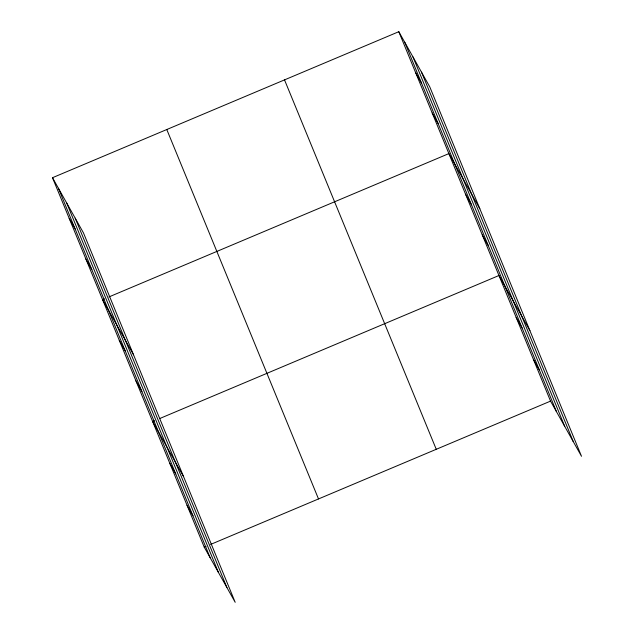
<?xml version="1.0" encoding="UTF-8"?>
<svg xmlns="http://www.w3.org/2000/svg" width="634" height="634" viewBox="0 0 634 634"><rect width="100%" height="100%" fill="white"/><g stroke="black" fill="none" stroke-linecap="round" stroke-linejoin="round"><path stroke-width="0.95" d="M52.495 177.71L83.458 232.884L235.19 602.3L204.227 547.126L52.495 177.71L398.81 31.7L429.773 86.874L581.505 456.29L550.542 401.116L398.81 31.7M104.38 298.852L102.565 299.613L133.528 354.794M108.921 296.934L448.88 153.61L479.843 208.784M154.45 420.754L152.635 421.523L183.598 476.697M159.895 418.464L498.95 275.513L529.913 330.694M204.227 547.126L206.042 546.357M210.575 544.447L550.542 401.116M415.5 72.339L421.42 82.888M432.19 112.971L438.11 123.519M465.57 194.242L471.49 204.798M482.26 234.881L488.18 245.429M516.147 317.38L522.067 327.937M533.345 359.248L539.265 369.804M69.185 218.342L75.105 228.898M85.875 258.981L91.795 269.529M119.255 340.252L125.175 350.8M135.945 380.883L141.873 391.44M169.833 463.391L175.753 473.939M187.03 505.258L192.95 515.807M421.507 72.149L573.239 441.565M412.996 56.981L564.728 426.397M404.73 42.248L556.462 411.664M284.523 79.884L436.255 449.3M166.782 129.526L318.506 498.942M75.2 218.159L226.924 587.575M66.681 202.983L218.413 572.399M58.415 188.258L210.147 557.674"/></g></svg>
